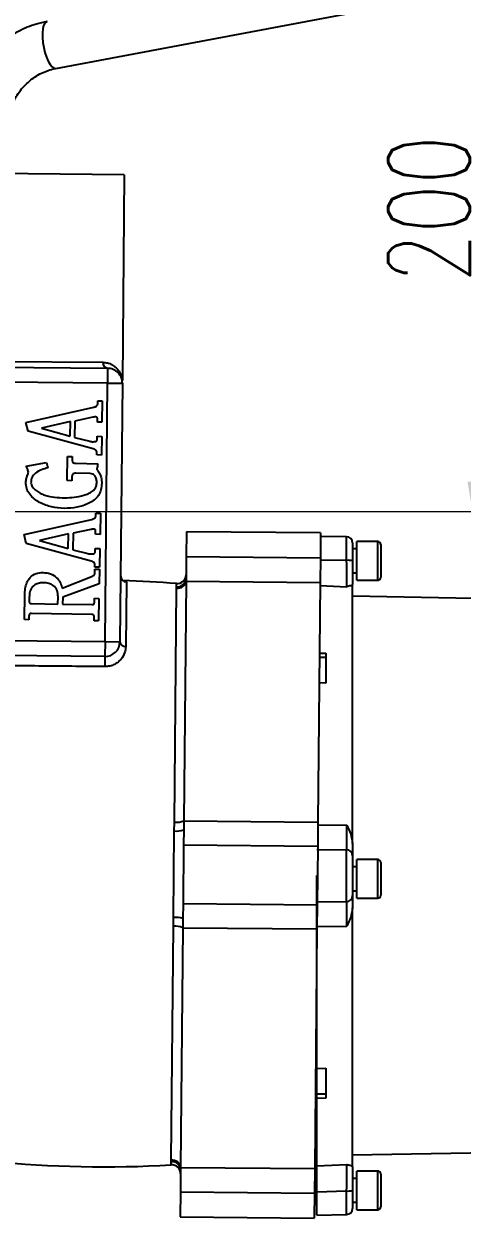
# Model space of a CAD drawing. Header units: millimetres. Extents: x 1561 to 4606, y 513 to 2666.
# Drawn here: x 2931 to 3078.1, y 861.1 to 1261.9 of the extents above; entities that cross this region are included whole.
import ezdxf

# ---------------------------------------------------------------- set-up
doc = ezdxf.new("R2010")
doc.units = ezdxf.units.MM
doc.layers.add('AM_5', color=3, linetype='Continuous', lineweight=25)
doc.styles.add('SLDTEXTSTYLE1', font='txt.shx', dxfattribs={"width": 0.7, "bigfont": 'gbcbig.shx'})
doc.dimstyles.new('SLDDIMSTYLE12$0', dxfattribs={"dimtxt": 12, "dimasz": 10, "dimexe": 0, "dimexo": 0.0625, "dimgap": 0.875, "dimtad": 1, "dimdec": 1, "dimlfac": 1.8, "dimrnd": 1e-09, "dimzin": 12, "dimdsep": 46, "dimtxsty": 'SLDTEXTSTYLE1', "dimcen": 0.09, "dimdle": 8.16, "dimclrd": 3, "dimclre": 3, "dimadec": 0, "dimazin": 3, "dimtfac": 1, "dimtdec": 1, "dimtofl": 0, "dimtmove": 0, "dimatfit": 3, "dimfxl": 0, "dimfrac": 2, "dimtolj": 1, "dimlwd": 5, "dimlwe": 5, "dimarcsym": 0})

# ---------------------------------------------------------------- blocks, each defined once
blk = doc.blocks.new('*D58')
at = {"layer": 'AM_5', "color": 3, "lineweight": 5, "transparency": 16777216}
blk.add_line((2790.65, 1098.32), (2790.65, 1537.37), dxfattribs=at)
at = {"layer": 'AM_5', "color": 3, "linetype": 'Continuous', "lineweight": 5, "transparency": 16777216}
for p, q in [((2800.65, 1537.37), (3190.95, 1537.37)), ((3200.95, 1062.59), (3200.95, 1537.37))]:
    blk.add_line(p, q, dxfattribs=at)
at = {"layer": 'AM_5', "color": 3, "transparency": 16777216}
for points in [[(2800.65, 1539.03), (2800.65, 1535.7), (2790.65, 1537.37)], [(3190.95, 1539.03), (3190.95, 1535.7), (3200.95, 1537.37)]]:
    blk.add_solid(points, dxfattribs=at)
at = {"layer": 'Defpoints', "color": 0, "transparency": 16777216}
for p in [(3200.95, 1537.37), (2790.65, 1098.26), (3200.95, 1062.53)]:
    blk.add_point(p, dxfattribs=at)
at = {"layer": 'AM_5', "color": 0, "transparency": 16777216, "insert": (2995.8, 1551.96), "char_height": 12, "attachment_point": 5, "style": 'SLDTEXTSTYLE1'}
blk.add_mtext('\\A1;{\\H2.28571x;410}', dxfattribs=at)
blk = doc.blocks.new('*D46')
at = {"layer": 'AM_5', "color": 3, "lineweight": 5, "transparency": 16777216}
blk.add_line((3104.83, 1529.76), (3177.62, 1529.76), dxfattribs=at)
at = {"layer": 'AM_5', "color": 3, "linetype": 'Continuous', "lineweight": 5, "transparency": 16777216}
for p, q in [((3177.62, 1519.76), (3177.62, 1108.26)), ((2790.71, 1098.26), (3177.62, 1098.26))]:
    blk.add_line(p, q, dxfattribs=at)
at = {"layer": 'AM_5', "color": 3, "transparency": 16777216}
for points in [[(3175.95, 1519.76), (3179.28, 1519.76), (3177.62, 1529.76)], [(3175.95, 1108.26), (3179.28, 1108.26), (3177.62, 1098.26)]]:
    blk.add_solid(points, dxfattribs=at)
at = {"layer": 'Defpoints', "color": 0, "transparency": 16777216}
for p in [(3104.77, 1529.76), (2790.65, 1098.26), (3177.62, 1098.26)]:
    blk.add_point(p, dxfattribs=at)
at = {"layer": 'AM_5', "color": 0, "transparency": 16777216, "insert": (3163.03, 1341.4), "char_height": 12, "attachment_point": 5, "rotation": 90, "style": 'SLDTEXTSTYLE1'}
blk.add_mtext('\\A1;{\\H2.28571x;430}', dxfattribs=at)
blk = doc.blocks.new('*D47')
at = {"layer": 'AM_5', "color": 3, "lineweight": 5, "transparency": 16777216}
blk.add_line((3143.91, 1301.2), (3081.56, 1301.2), dxfattribs=at)
at = {"layer": 'AM_5', "color": 3, "linetype": 'Continuous', "lineweight": 5, "transparency": 16777216}
for p, q in [((3081.56, 1291.2), (3081.56, 1108.26)), ((2790.71, 1098.26), (3081.56, 1098.26))]:
    blk.add_line(p, q, dxfattribs=at)
at = {"layer": 'AM_5', "color": 3, "transparency": 16777216}
for points in [[(3079.89, 1291.2), (3083.23, 1291.2), (3081.56, 1301.2)], [(3079.89, 1108.26), (3083.23, 1108.26), (3081.56, 1098.26)]]:
    blk.add_solid(points, dxfattribs=at)
at = {"layer": 'Defpoints', "color": 0, "transparency": 16777216}
for p in [(3143.98, 1301.2), (2790.65, 1098.26), (3081.56, 1098.26)]:
    blk.add_point(p, dxfattribs=at)
at = {"layer": 'AM_5', "color": 0, "transparency": 16777216, "insert": (3066.97, 1199.73), "char_height": 12, "attachment_point": 5, "rotation": 90, "style": 'SLDTEXTSTYLE1'}
blk.add_mtext('\\A1;{\\H2.28571x;200}', dxfattribs=at)

msp = doc.modelspace()

# ---------------------------------------------------------------- linework, layer by layer
at = {"color": 7, "linetype": 'Continuous', "lineweight": 25}
for p, q in [((2941.756, 1246.939), (3147.402, 1285.633)), ((2964.699, 1211.228), (2920.701, 1211.635)), ((2964.699, 1211.228), (2964.06, 1142.203)), ((2921.827, 1146.622), (2959.097, 1146.277)), ((2923.345, 1148.608), (2957.499, 1148.292)), ((2959.097, 1146.277), (2959.051, 1141.277)), ((2959.051, 1141.277), (2924.072, 1141.601)), ((2958.249, 1054.562), (2959.051, 1141.277)), ((2959.051, 1141.277), (2964.051, 1141.231)), ((2964.051, 1141.231), (2963.248, 1054.515)), ((2955.766, 1134.255), (2955.787, 1135.368)), ((2955.787, 1135.368), (2957.322, 1135.343)), ((2957.322, 1135.343), (2957.203, 1128.216)), ((2931.693, 1128.11), (2954.44, 1133.229)), ((2932.436, 1125.128), (2931.693, 1128.11)), ((2946.593, 1128.389), (2936.902, 1126.141)), ((2946.515, 1123.461), (2946.593, 1128.389)), ((2948.131, 1128.573), (2948.042, 1123.067)), ((2954.13, 1129.834), (2948.131, 1128.573)), ((2955.667, 1128.241), (2955.681, 1129.151)), ((2957.203, 1128.216), (2955.667, 1128.241)), ((2954.219, 1119.195), (2932.436, 1125.128)), ((2936.902, 1126.141), (2946.515, 1123.461)), ((2948.042, 1123.067), (2953.141, 1121.773)), ((2955.57, 1122.345), (2955.591, 1123.458)), ((2955.591, 1123.458), (2957.127, 1123.433)), ((2957.127, 1123.433), (2957.02, 1117.157)), ((2931.729, 1113.426), (2938.639, 1114.679)), ((2938.639, 1114.679), (2939.072, 1112.914)), ((2945.55, 1108.578), (2945.684, 1116.695)), ((2945.684, 1116.695), (2947.219, 1116.67)), ((2947.219, 1116.67), (2947.195, 1115.274)), ((2948.402, 1114.38), (2955.834, 1114.257)), ((2955.485, 1117.182), (2955.497, 1117.952)), ((2957.02, 1117.157), (2955.485, 1117.182)), ((2953.256, 1111.006), (2948.484, 1111.082)), ((2947.085, 1108.553), (2945.55, 1108.578)), ((2947.102, 1109.747), (2947.085, 1108.553)), ((2931.058, 1090.444), (2953.805, 1095.563)), ((2955.131, 1096.589), (2955.152, 1097.702)), ((2955.152, 1097.702), (2956.688, 1097.677)), ((2956.688, 1097.677), (2956.568, 1090.55)), ((2931.801, 1087.462), (2931.058, 1090.444)), ((2945.958, 1090.723), (2936.267, 1088.475)), ((2945.881, 1085.796), (2945.958, 1090.723)), ((2947.496, 1090.907), (2947.407, 1085.402)), ((2953.496, 1092.168), (2947.496, 1090.907)), ((2955.033, 1090.575), (2955.046, 1091.485)), ((2956.568, 1090.55), (2955.033, 1090.575)), ((2985.591, 1091.436), (2985.513, 1083.064)), ((3030.589, 1091.02), (2985.591, 1091.436)), ((3030.589, 1091.02), (3030.512, 1082.648)), ((2953.584, 1081.529), (2931.801, 1087.462)), ((2936.267, 1088.475), (2945.881, 1085.796)), ((3039.334, 1089.72), (3030.578, 1089.872)), ((3039.334, 1081.825), (3039.334, 1089.72)), ((3049.78, 1088.134), (3042.78, 1088.134)), ((3042.78, 1075.134), (3042.78, 1088.134)), ((3049.78, 1075.134), (3049.78, 1088.134)), ((3050.78, 1087.134), (3050.78, 1076.134)), ((2947.407, 1085.402), (2952.506, 1084.107)), ((2954.935, 1084.679), (2954.956, 1085.792)), ((2954.956, 1085.792), (2956.492, 1085.767)), ((2956.492, 1085.767), (2956.386, 1079.491)), ((2985.513, 1083.064), (2985.447, 1075.879)), ((2985.513, 1083.064), (3030.512, 1082.648)), ((3030.512, 1082.648), (3030.435, 1074.421)), ((3042.78, 1085.634), (3041.299, 1085.634)), ((2954.81, 1077.333), (2954.835, 1078.869)), ((2954.835, 1078.869), (2956.37, 1078.844)), ((2954.85, 1079.516), (2954.863, 1080.286)), ((2956.386, 1079.491), (2954.85, 1079.516)), ((2956.37, 1078.844), (2956.288, 1073.954)), ((3030.506, 1082.045), (3039.334, 1081.825)), ((2943.827, 1072.523), (2954, 1076.549)), ((2965.386, 1074.583), (2965.186, 1052.946)), ((2985.437, 1074.837), (2984.693, 994.387)), ((2985.437, 1074.837), (3030.435, 1074.421)), ((3030.435, 1074.421), (3029.691, 993.971)), ((3041.299, 1077.634), (3042.78, 1077.634)), ((3042.78, 1075.134), (3049.78, 1075.134)), ((2931.154, 1061.916), (2931.291, 1070.343)), ((2956.288, 1073.954), (2944.019, 1069.471)), ((2981.528, 993.976), (2982.255, 1072.452)), ((2982.211, 1072.949), (2982.221, 1074.036)), ((3030.426, 1073.366), (3039.404, 1072.907)), ((2932.813, 1069.467), (2932.788, 1067.905)), ((2933.569, 1067.304), (2942.445, 1067.157)), ((2942.445, 1067.157), (2942.484, 1069.592)), ((2944.019, 1069.471), (2943.981, 1067.132)), ((2943.981, 1067.132), (2953.847, 1066.972)), ((2954.65, 1067.547), (2954.675, 1069.083)), ((2954.675, 1069.083), (2956.21, 1069.058)), ((2956.21, 1069.058), (2956.087, 1061.509)), ((3170.826, 1067.484), (3041.299, 1069.745)), ((2932.706, 1063.084), (2932.689, 1061.891)), ((2953.79, 1063.676), (2933.512, 1064.008)), ((2954.551, 1061.534), (2954.568, 1062.727)), ((2932.689, 1061.891), (2931.154, 1061.916)), ((2956.087, 1061.509), (2954.551, 1061.534)), ((2924.058, 1054.878), (2958.249, 1054.562)), ((2958.249, 1054.562), (2958.202, 1049.562)), ((2958.249, 1054.562), (2963.248, 1054.515)), ((3030.216, 1050.72), (3032.299, 1050.642)), ((2958.202, 1049.562), (2923.887, 1049.879)), ((3032.299, 1049.219), (3030.202, 1049.219)), ((3032.299, 1040.647), (3030.124, 1040.728)), ((2984.693, 994.387), (3029.691, 993.971)), ((3029.691, 993.971), (3029.616, 985.894)), ((2981.184, 961.975), (2981.453, 991.008)), ((2984.617, 991.344), (2984.665, 991.423)), ((2984.665, 991.423), (2984.618, 986.311)), ((3029.682, 993.028), (3039.404, 992.913)), ((2984.618, 986.311), (2984.436, 966.612)), ((2984.618, 986.311), (3029.616, 985.894)), ((3029.299, 984.83), (3039.334, 984.681)), ((3029.616, 985.894), (3029.434, 966.196)), ((3039.334, 967.328), (3039.334, 984.681)), ((3042.78, 978.931), (3041.299, 978.931)), ((3049.78, 981.431), (3042.78, 981.431)), ((3042.78, 968.431), (3042.78, 981.431)), ((3049.78, 968.431), (3049.78, 981.431)), ((3050.78, 980.431), (3050.78, 969.431)), ((3041.299, 970.931), (3042.78, 970.931)), ((2984.436, 966.612), (2984.388, 961.5)), ((2984.436, 966.612), (3029.434, 966.196)), ((3029.299, 967.179), (3039.334, 967.328)), ((3029.434, 966.196), (3029.359, 958.119)), ((3042.78, 968.431), (3049.78, 968.431)), ((2980.478, 880.53), (2981.205, 959.005)), ((2984.361, 958.536), (2983.616, 878.086)), ((2984.341, 961.579), (2984.388, 961.5)), ((2984.361, 958.536), (3029.359, 958.119)), ((3029.359, 958.119), (3028.614, 877.669)), ((3029.299, 958.976), (3039.404, 959.096)), ((3029.136, 933.994), (3029.299, 933.961)), ((3029.299, 936.954), (3029.163, 936.983)), ((3029.299, 911.25), (3032.299, 911.362)), ((3029.299, 902.79), (3032.299, 902.79)), ((3029.299, 901.255), (3029.299, 902.79)), ((3032.299, 901.367), (3029.299, 901.255)), ((3028.653, 881.866), (3029.299, 881.85)), ((3041.299, 882.264), (3170.826, 884.525)), ((2980.416, 878.947), (2980.426, 880.033)), ((2983.616, 878.086), (3028.614, 877.669)), ((3029.299, 878.585), (3039.404, 879.101)), ((2983.607, 877.044), (2983.54, 869.859)), ((3028.614, 877.669), (3028.538, 869.442)), ((3029.299, 874.375), (3028.584, 874.375)), ((3042.78, 874.375), (3041.299, 874.375)), ((3049.78, 876.875), (3042.78, 876.875)), ((3042.78, 870.375), (3042.78, 876.875)), ((3049.78, 870.375), (3049.78, 876.875)), ((3050.78, 875.875), (3050.78, 870.375)), ((2983.54, 869.859), (2983.463, 861.486)), ((2983.54, 869.859), (3028.538, 869.442)), ((3029.299, 869.934), (3039.334, 870.184)), ((3039.334, 862.289), (3039.334, 870.184)), ((3042.78, 863.875), (3042.78, 870.375)), ((3049.78, 863.875), (3049.78, 870.375)), ((3050.78, 870.375), (3050.78, 864.875)), ((3028.538, 869.442), (3028.461, 861.07)), ((3028.51, 866.375), (3029.299, 866.375)), ((3041.299, 866.375), (3042.78, 866.375)), ((3029.299, 862.114), (3039.334, 862.289)), ((3042.78, 863.875), (3049.78, 863.875)), ((2983.463, 861.486), (3028.461, 861.07))]:
    msp.add_line(p, q, dxfattribs=at)
at = {"color": 7, "linetype": 'Continuous', "lineweight": 25, "flags": 128}
msp.add_lwpolyline([(2938.798, 1262.663), (2938.541, 1262.576), (2938.034, 1262.12), (2937.633, 1261.322), (2937.355, 1260.219), (2937.214, 1258.863), (2937.216, 1257.317), (2937.361, 1255.653), (2937.642, 1253.95), (2938.047, 1252.286), (2938.556, 1250.74), (2939.146, 1249.383), (2939.788, 1248.28), (2940.453, 1247.482), (2941.11, 1247.027), (2941.728, 1246.934), (2941.756, 1246.939)], dxfattribs=at)
at = {"color": 7, "linetype": 'Continuous', "lineweight": 25}
for centre, radius, start, end in [((2959.329, 1148.101), 1.839, 174.06389, 262.77702), ((2959.051, 1141.277), 5, 359.46975, 89.46975), ((3039.299, 1087.72), 2, 0, 89), ((3049.78, 1087.134), 1, 0, 90), ((3039.815, 1076.496), 5.35, 73.8962, 95.15834), ((2965.448, 1076.578), 1.996, 179.58251, 268.20441), ((2952.987, 704.121), 371.068, 85.48139, 88.26805), ((2982.461, 1075.925), 2.986, 265.19411, 359.11726), ((2982.457, 1077.026), 3, 265.48139, 359.46975), ((2982.506, 1075.432), 2.991, 265.17255, 348.53459), ((3049.78, 1076.134), 1, 270, 0), ((2958.249, 1054.562), 5, 269.46975, 359.46975), ((2965.04, 1054.747), 1.807, 187.36353, 274.61362), ((3080.402, 1046.338), 122.243, 178.48867, 180.0874), ((2982.253, 1000.785), 6.848, 263.92272, 290.86986), ((2982.266, 998.402), 7.439, 263.72539, 288.42263), ((3039.304, 982.686), 1.995, 0.12484, 89.13021), ((3049.78, 980.431), 1, 0, 90), ((3039.304, 969.323), 1.995, 270.86979, 359.87516), ((3049.78, 969.431), 1, 270, 0), ((2981.86, 954.566), 7.439, 70.517, 95.21406), ((2981.804, 952.184), 6.848, 68.06964, 95.01678), ((2958.033, 1249.339), 371.068, 254.81724, 273.45811), ((2980.597, 875.952), 3, 359.46975, 93.45811), ((2980.621, 877.053), 2.986, 359.82225, 93.74539), ((2980.675, 877.545), 2.991, 10.40491, 93.76695), ((3049.78, 875.875), 1, 0, 90), ((3039.815, 875.512), 5.35, 264.84166, 286.1038), ((3039.299, 864.289), 2, 271, 0), ((3049.78, 864.875), 1, 270, 0)]:
    msp.add_arc(centre, radius, start, end, dxfattribs=at)
for points, knots in [([(2938.798, 1262.663), (2938.152, 1262.53), (2936.429, 1262.176), (2933.684, 1261.342), (2930.611, 1260.098), (2927.658, 1258.56), (2924.852, 1256.746), (2922.208, 1254.675), (2919.775, 1252.342), (2918.074, 1250.494), (2917.266, 1249.37), (2917.119, 1249.167)], [0, 0, 0, 0, 0.07644841, 0.20395917, 0.3315336, 0.45922047, 0.58705266, 0.71505474, 0.84324251, 0.97162313, 1, 1, 1, 1]), ([(2925.045, 1225.257), (2925.051, 1225.662), (2925.071, 1226.934), (2925.304, 1229.067), (2925.853, 1231.605), (2926.675, 1234.053), (2927.753, 1236.375), (2929.073, 1238.54), (2930.615, 1240.519), (2932.359, 1242.286), (2934.281, 1243.817), (2936.356, 1245.092), (2938.558, 1246.089), (2940.38, 1246.659), (2941.458, 1246.878), (2941.756, 1246.939)], [0, 0, 0, 0, 0.0388685, 0.122312, 0.205783, 0.2892937, 0.372903, 0.4566768, 0.540689, 0.6250196, 0.7097504, 0.7949563, 0.8806914, 0.9669723, 1, 1, 1, 1]), ([(2957.499, 1148.292), (2958.03, 1148.247), (2959.109, 1148.155), (2960.504, 1147.571), (2961.53, 1146.868), (2962.245, 1146.176), (2962.723, 1145.599), (2963.079, 1145.059), (2963.34, 1144.582), (2963.523, 1144.192), (2963.723, 1143.687), (2963.92, 1143.076), (2964.016, 1142.473), (2964.06, 1142.203)], [0, 0, 0, 0, 0.1628704, 0.3314217, 0.4993427, 0.5864084, 0.6692955, 0.7482557, 0.7935025, 0.8354185, 0.8741145, 0.9437361, 1, 1, 1, 1]), ([(2954.44, 1133.229), (2954.758, 1133.328), (2955.202, 1133.465), (2955.669, 1133.869), (2955.734, 1134.126), (2955.766, 1134.255)], [0, 0, 0, 0, 0.5601282, 0.7808039, 1, 1, 1, 1]), ([(2955.041, 1129.954), (2954.869, 1129.95), (2954.56, 1129.943), (2954.262, 1129.867), (2954.13, 1129.834)], [0, 0, 0, 0, 0.55976568, 1, 1, 1, 1]), ([(2955.681, 1129.151), (2955.681, 1129.278), (2955.68, 1129.456), (2955.631, 1129.678), (2955.536, 1129.849), (2955.303, 1129.927), (2955.129, 1129.945), (2955.041, 1129.954)], [0, 0, 0, 0, 0.3139199, 0.4380097, 0.5609066, 0.7790995, 1, 1, 1, 1]), ([(2954.199, 1121.635), (2954.492, 1121.642), (2954.858, 1121.65), (2955.273, 1121.794), (2955.452, 1121.926), (2955.559, 1122.125), (2955.566, 1122.272), (2955.57, 1122.345)], [0, 0, 0, 0, 0.4997087, 0.6253075, 0.74988, 0.8749065, 1, 1, 1, 1]), ([(2953.141, 1121.773), (2953.336, 1121.732), (2953.686, 1121.658), (2954.042, 1121.642), (2954.199, 1121.635)], [0, 0, 0, 0, 0.5600892, 1, 1, 1, 1]), ([(2955.497, 1117.952), (2955.48, 1118.138), (2955.444, 1118.509), (2954.98, 1119.035), (2954.508, 1119.134), (2954.219, 1119.195)], [0, 0, 0, 0, 0.2801792, 0.5598482, 1, 1, 1, 1]), ([(2947.195, 1115.274), (2947.222, 1115.116), (2947.276, 1114.8), (2947.743, 1114.418), (2948.152, 1114.394), (2948.402, 1114.38)], [0, 0, 0, 0, 0.2792798, 0.559615, 1, 1, 1, 1]), ([(2955.834, 1114.257), (2955.78, 1113.944), (2955.685, 1113.385), (2955.569, 1112.829), (2955.519, 1112.585)], [0, 0, 0, 0, 0.5605094, 1, 1, 1, 1]), ([(2931.642, 1108.011), (2931.682, 1108.437), (2931.753, 1109.197), (2932.017, 1109.913), (2932.133, 1110.228)], [0, 0, 0, 0, 0.559723, 1, 1, 1, 1]), ([(2932.545, 1111.401), (2932.432, 1111.793), (2932.229, 1112.496), (2931.882, 1113.141), (2931.729, 1113.426)], [0, 0, 0, 0, 0.5573748, 1, 1, 1, 1]), ([(2932.133, 1110.228), (2932.22, 1110.443), (2932.374, 1110.829), (2932.493, 1111.226), (2932.545, 1111.401)], [0, 0, 0, 0, 0.5601683, 1, 1, 1, 1]), ([(2939.072, 1112.914), (2938.342, 1112.691), (2936.883, 1112.245), (2934.972, 1111.292), (2933.578, 1109.79), (2933.407, 1108.587), (2933.322, 1107.985)], [0, 0, 0, 0, 0.2810763, 0.5615149, 0.7809411, 1, 1, 1, 1]), ([(2948.484, 1111.082), (2948.276, 1111.076), (2947.863, 1111.062), (2947.341, 1110.739), (2947.129, 1110.233), (2947.111, 1109.909), (2947.102, 1109.747)], [0, 0, 0, 0, 0.280911, 0.5582699, 0.7787555, 1, 1, 1, 1]), ([(2955.463, 1107.764), (2955.454, 1108.173), (2955.434, 1108.988), (2955.02, 1110.08), (2954.205, 1110.807), (2953.573, 1110.94), (2953.256, 1111.006)], [0, 0, 0, 0, 0.2808751, 0.5605628, 0.7799317, 1, 1, 1, 1]), ([(2955.519, 1112.585), (2955.525, 1112.462), (2955.535, 1112.24), (2955.687, 1112.081), (2955.754, 1112.01)], [0, 0, 0, 0, 0.5575041, 1, 1, 1, 1]), ([(2955.754, 1112.01), (2956.013, 1111.651), (2956.53, 1110.933), (2957.063, 1109.426), (2957.112, 1108.289), (2957.142, 1107.593)], [0, 0, 0, 0, 0.2802018, 0.5601492, 1, 1, 1, 1]), ([(2944.602, 1099.233), (2943.161, 1099.33), (2940.282, 1099.523), (2936.873, 1100.842), (2934.446, 1102.4), (2932.889, 1103.912), (2931.8, 1105.843), (2931.695, 1107.289), (2931.642, 1108.011)], [0, 0, 0, 0, 0.250198, 0.5000902, 0.6252933, 0.7503338, 0.8751628, 1, 1, 1, 1]), ([(2933.322, 1107.985), (2933.461, 1107.439), (2933.741, 1106.338), (2935.081, 1105.239), (2936.454, 1104.296), (2938.547, 1103.461), (2941.309, 1102.941), (2943.544, 1102.855), (2944.661, 1102.813)], [0, 0, 0, 0, 0.1232326, 0.2482824, 0.3735693, 0.4988535, 0.7492999, 1, 1, 1, 1]), ([(2957.142, 1107.593), (2957.09, 1106.89), (2956.986, 1105.484), (2956.099, 1103.526), (2954.641, 1101.961), (2952.183, 1100.573), (2948.822, 1099.416), (2946.009, 1099.294), (2944.602, 1099.233)], [0, 0, 0, 0, 0.1250629, 0.2499226, 0.3747956, 0.499904, 0.7499191, 1, 1, 1, 1]), ([(2944.661, 1102.813), (2945.744, 1102.836), (2947.908, 1102.883), (2950.562, 1103.458), (2952.616, 1104.147), (2954.039, 1104.92), (2955.222, 1106.135), (2955.383, 1107.222), (2955.463, 1107.764)], [0, 0, 0, 0, 0.2504412, 0.5008397, 0.6261308, 0.7511804, 0.8757098, 1, 1, 1, 1]), ([(2953.805, 1095.563), (2954.124, 1095.662), (2954.567, 1095.799), (2955.034, 1096.203), (2955.099, 1096.461), (2955.131, 1096.589)], [0, 0, 0, 0, 0.5601282, 0.7808039, 1, 1, 1, 1]), ([(2954.406, 1092.288), (2954.234, 1092.284), (2953.926, 1092.277), (2953.627, 1092.201), (2953.496, 1092.168)], [0, 0, 0, 0, 0.5597657, 1, 1, 1, 1]), ([(2955.046, 1091.485), (2955.046, 1091.612), (2955.045, 1091.79), (2954.996, 1092.012), (2954.901, 1092.184), (2954.669, 1092.261), (2954.494, 1092.279), (2954.406, 1092.288)], [0, 0, 0, 0, 0.31391986, 0.43800974, 0.56090663, 0.77909947, 1, 1, 1, 1]), ([(3041.299, 1087.72), (3041.299, 1087.637), (3041.299, 1087.465), (3041.299, 1086.082), (3041.299, 1084.053), (3041.299, 1082.423), (3041.299, 1081.637)], [0, 0, 0, 0, 0.2412869, 0.5, 0.7587131, 1, 1, 1, 1]), ([(2952.506, 1084.107), (2952.702, 1084.066), (2953.051, 1083.992), (2953.407, 1083.976), (2953.564, 1083.969)], [0, 0, 0, 0, 0.5600892, 1, 1, 1, 1]), ([(2953.564, 1083.969), (2953.857, 1083.976), (2954.224, 1083.984), (2954.638, 1084.128), (2954.817, 1084.26), (2954.925, 1084.46), (2954.932, 1084.606), (2954.935, 1084.679)], [0, 0, 0, 0, 0.4997087, 0.6253075, 0.74988, 0.8749065, 1, 1, 1, 1]), ([(2954.863, 1080.286), (2954.845, 1080.472), (2954.809, 1080.844), (2954.345, 1081.37), (2953.873, 1081.468), (2953.584, 1081.529)], [0, 0, 0, 0, 0.2801792, 0.5598482, 1, 1, 1, 1]), ([(3039.404, 1072.907), (3039.403, 1073.182), (3039.402, 1073.553), (3039.397, 1074.508), (3039.393, 1075.186), (3039.387, 1076.001), (3039.377, 1077.02), (3039.365, 1078.331), (3039.351, 1079.961), (3039.34, 1081.184), (3039.334, 1081.825)], [0, 0, 0, 0, 0.2442906, 0.329037, 0.4144904, 0.500125, 0.5979935, 0.7157718, 0.8510735, 1, 1, 1, 1]), ([(3041.299, 1081.637), (3041.299, 1080.877), (3041.299, 1079.362), (3041.299, 1077.233), (3041.299, 1075.277), (3041.299, 1074.212), (3041.299, 1073.678)], [0, 0, 0, 0, 0.2507669, 0.5000113, 0.749245, 1, 1, 1, 1]), ([(2931.291, 1070.343), (2931.324, 1071.021), (2931.392, 1072.377), (2931.94, 1074.354), (2933.057, 1076.221), (2935.015, 1077.583), (2936.622, 1077.684), (2937.427, 1077.735)], [0, 0, 0, 0, 0.187363, 0.3745086, 0.5612143, 0.7801737, 1, 1, 1, 1]), ([(2937.652, 1074.292), (2937.164, 1074.277), (2936.189, 1074.246), (2934.782, 1073.765), (2933.568, 1072.744), (2932.918, 1071.186), (2932.848, 1070.041), (2932.813, 1069.467)], [0, 0, 0, 0, 0.1870992, 0.3738744, 0.5601486, 0.7795676, 1, 1, 1, 1]), ([(2937.427, 1077.735), (2938.274, 1077.665), (2939.963, 1077.527), (2941.937, 1076.143), (2943.309, 1074.443), (2943.655, 1073.162), (2943.827, 1072.523)], [0, 0, 0, 0, 0.2803422, 0.5595546, 0.7801923, 1, 1, 1, 1]), ([(2942.484, 1069.592), (2942.428, 1070.31), (2942.316, 1071.742), (2941.067, 1073.445), (2939.337, 1074.186), (2938.215, 1074.257), (2937.652, 1074.292)], [0, 0, 0, 0, 0.27997044, 0.55873638, 0.77892779, 1, 1, 1, 1]), ([(2954, 1076.549), (2954.206, 1076.639), (2954.492, 1076.763), (2954.766, 1077.071), (2954.795, 1077.246), (2954.81, 1077.333)], [0, 0, 0, 0, 0.5604742, 0.7797483, 1, 1, 1, 1]), ([(2964.543, 1074.834), (2964.699, 1074.817), (2965.286, 1074.751), (2965.343, 1074.654), (2965.386, 1074.583)], [0, 0, 0, 0, 0.2647653, 1, 1, 1, 1]), ([(2985.447, 1075.879), (2985.446, 1075.761), (2985.443, 1075.465), (2985.44, 1075.093), (2985.438, 1074.923), (2985.437, 1074.837)], [0, 0, 0, 0, 0.2461834, 0.6204204, 1, 1, 1, 1]), ([(2982.255, 1072.452), (2982.247, 1072.551), (2982.234, 1072.728), (2982.218, 1072.882), (2982.211, 1072.949)], [0, 0, 0, 0, 0.55999703, 1, 1, 1, 1]), ([(3041.299, 1073.678), (3041.154, 1073.558), (3040.861, 1073.317), (3039.891, 1073.044), (3039.404, 1072.907)], [0, 0, 0, 0, 0.4975573, 1, 1, 1, 1]), ([(2932.788, 1067.905), (2932.793, 1067.834), (2932.802, 1067.693), (2932.895, 1067.494), (2933.157, 1067.314), (2933.399, 1067.308), (2933.569, 1067.304)], [0, 0, 0, 0, 0.187228, 0.3744391, 0.5604304, 1, 1, 1, 1]), ([(2953.847, 1066.972), (2953.953, 1066.971), (2954.163, 1066.971), (2954.462, 1067.057), (2954.623, 1067.297), (2954.641, 1067.464), (2954.65, 1067.547)], [0, 0, 0, 0, 0.2813469, 0.5592114, 0.7791941, 1, 1, 1, 1]), ([(2933.512, 1064.008), (2933.423, 1064.003), (2933.246, 1063.992), (2932.977, 1063.924), (2932.719, 1063.606), (2932.711, 1063.3), (2932.706, 1063.084)], [0, 0, 0, 0, 0.1871087, 0.3762615, 0.5609695, 1, 1, 1, 1]), ([(2954.568, 1062.727), (2954.567, 1062.86), (2954.565, 1063.124), (2954.44, 1063.508), (2954.105, 1063.658), (2953.895, 1063.67), (2953.79, 1063.676)], [0, 0, 0, 0, 0.2809541, 0.5584494, 0.7790389, 1, 1, 1, 1]), ([(2965.186, 1052.946), (2965.113, 1052.217), (2964.969, 1050.76), (2963.953, 1048.949), (2962.667, 1047.664), (2961.413, 1046.853), (2959.884, 1046.26), (2958.734, 1046.187), (2958.16, 1046.151)], [0, 0, 0, 0, 0.2498042, 0.4989794, 0.6243932, 0.7496271, 0.8750278, 1, 1, 1, 1]), ([(2958.16, 1046.151), (2954.468, 1046.185), (2947.093, 1046.253), (2936.067, 1046.351), (2928.761, 1046.413), (2925.119, 1046.443)], [0, 0, 0, 0, 0.3344331, 0.6681512, 1, 1, 1, 1]), ([(2981.453, 991.008), (2981.469, 991.563), (2981.498, 992.554), (2981.519, 993.542), (2981.528, 993.976)], [0, 0, 0, 0, 0.5599962, 1, 1, 1, 1]), ([(2984.693, 994.387), (2984.688, 993.881), (2984.681, 993.115), (2984.672, 992.135), (2984.668, 991.661), (2984.665, 991.423)], [0, 0, 0, 0, 0.4935547, 0.7459691, 1, 1, 1, 1]), ([(3039.334, 984.681), (3039.34, 984.778), (3039.351, 984.962), (3039.363, 985.564), (3039.374, 986.179), (3039.381, 986.721), (3039.393, 987.816), (3039.402, 989.775), (3039.403, 991.882), (3039.404, 992.913)], [0, 0, 0, 0, 0.1490594, 0.2844868, 0.3652537, 0.4374076, 0.5004523, 0.7554677, 1, 1, 1, 1]), ([(3039.404, 992.913), (3039.891, 991.942), (3040.861, 990.008), (3041.154, 987.862), (3041.299, 986.794)], [0, 0, 0, 0, 0.50244267, 1, 1, 1, 1]), ([(3041.299, 986.794), (3041.299, 986.241), (3041.299, 985.14), (3041.299, 983.92), (3041.299, 983.034), (3041.299, 982.805), (3041.299, 982.69)], [0, 0, 0, 0, 0.250755, 0.4999887, 0.7492331, 1, 1, 1, 1]), ([(3041.299, 982.69), (3041.299, 982.532), (3041.299, 982.205), (3041.299, 980.624), (3041.299, 978.455), (3041.299, 976.802), (3041.299, 976.004)], [0, 0, 0, 0, 0.2412869, 0.5, 0.7587131, 1, 1, 1, 1]), ([(3041.299, 976.004), (3041.299, 975.207), (3041.299, 973.553), (3041.299, 971.385), (3041.299, 969.803), (3041.299, 969.476), (3041.299, 969.319)], [0, 0, 0, 0, 0.2412869, 0.5, 0.7587131, 1, 1, 1, 1]), ([(3029.299, 958.976), (3029.299, 960.009), (3029.299, 962.07), (3029.299, 964.615), (3029.299, 966.496), (3029.299, 966.951), (3029.299, 967.179)], [0, 0, 0, 0, 0.2500466, 0.4994486, 0.7493959, 1, 1, 1, 1]), ([(3039.404, 959.096), (3039.403, 960.13), (3039.402, 961.523), (3039.397, 963.057), (3039.393, 963.937), (3039.387, 964.776), (3039.377, 965.602), (3039.365, 966.385), (3039.351, 967.047), (3039.34, 967.231), (3039.334, 967.328)], [0, 0, 0, 0, 0.2442906, 0.329037, 0.4144904, 0.500125, 0.5979935, 0.7157718, 0.8510735, 1, 1, 1, 1]), ([(3041.299, 969.319), (3041.299, 969.204), (3041.299, 968.975), (3041.299, 968.089), (3041.299, 966.869), (3041.299, 965.767), (3041.299, 965.215)], [0, 0, 0, 0, 0.2507669, 0.5000113, 0.749245, 1, 1, 1, 1]), ([(2981.205, 959.005), (2981.201, 959.558), (2981.196, 960.546), (2981.188, 961.538), (2981.184, 961.975)], [0, 0, 0, 0, 0.559997, 1, 1, 1, 1]), ([(3041.299, 965.215), (3041.154, 964.147), (3040.861, 962), (3039.891, 960.067), (3039.404, 959.096)], [0, 0, 0, 0, 0.4975573, 1, 1, 1, 1]), ([(2984.388, 961.5), (2984.386, 961.269), (2984.381, 960.688), (2984.372, 959.7), (2984.365, 958.926), (2984.361, 958.536)], [0, 0, 0, 0, 0.2461834, 0.6204204, 1, 1, 1, 1]), ([(3029.299, 902.79), (3029.299, 904.358), (3029.299, 906.923), (3029.299, 909.787), (3029.299, 910.9)], [0, 0, 0, 0, 0.6111951, 1, 1, 1, 1]), ([(2980.426, 880.033), (2980.438, 880.119), (2980.459, 880.274), (2980.473, 880.452), (2980.478, 880.53)], [0, 0, 0, 0, 0.5599962, 1, 1, 1, 1]), ([(2983.616, 878.086), (2983.615, 877.97), (2983.614, 877.795), (2983.61, 877.407), (2983.608, 877.165), (2983.607, 877.044)], [0, 0, 0, 0, 0.49355474, 0.74596906, 1, 1, 1, 1]), ([(3029.299, 869.934), (3029.299, 870.979), (3029.299, 873.068), (3029.299, 875.716), (3029.299, 877.738), (3029.299, 878.302), (3029.299, 878.585)], [0, 0, 0, 0, 0.2500652, 0.4994456, 0.7493864, 1, 1, 1, 1]), ([(3039.334, 870.184), (3039.34, 870.825), (3039.351, 872.048), (3039.363, 873.527), (3039.374, 874.616), (3039.381, 875.382), (3039.393, 876.67), (3039.402, 878.25), (3039.403, 878.822), (3039.404, 879.101)], [0, 0, 0, 0, 0.1490594, 0.2844868, 0.3652537, 0.4374076, 0.5004523, 0.7554677, 1, 1, 1, 1]), ([(3039.404, 879.101), (3039.891, 878.965), (3040.861, 878.692), (3041.154, 878.451), (3041.299, 878.331)], [0, 0, 0, 0, 0.5024427, 1, 1, 1, 1]), ([(3041.299, 878.331), (3041.299, 877.797), (3041.299, 876.732), (3041.299, 874.775), (3041.299, 872.647), (3041.299, 871.132), (3041.299, 870.372)], [0, 0, 0, 0, 0.250755, 0.4999887, 0.7492331, 1, 1, 1, 1]), ([(3041.299, 870.372), (3041.299, 869.586), (3041.299, 867.956), (3041.299, 865.927), (3041.299, 864.544), (3041.299, 864.372), (3041.299, 864.289)], [0, 0, 0, 0, 0.2412869, 0.5, 0.7587131, 1, 1, 1, 1])]:
    msp.add_open_spline(points, degree=3, knots=knots, dxfattribs=at)
for points in [[(3041.299, 986.794), (3041.299, 990.445), (3041.299, 997.749), (3041.299, 1008.392), (3041.299, 1018.635), (3041.299, 1028.336), (3041.299, 1037.375), (3041.299, 1045.637), (3041.299, 1053.018), (3041.299, 1059.423), (3041.299, 1064.778), (3041.299, 1068.986), (3041.299, 1072.106), (3041.299, 1073.154), (3041.299, 1073.678)], [(3032.299, 1050.642), (3032.299, 1049.066), (3032.299, 1045.913), (3032.299, 1042.402), (3032.299, 1040.647)], [(3029.299, 967.179), (3029.299, 967.421), (3029.299, 967.905), (3029.299, 969.992), (3029.299, 972.778), (3029.299, 974.929), (3029.299, 976.004)], [(3041.299, 878.331), (3041.299, 878.855), (3041.299, 879.903), (3041.299, 883.023), (3041.299, 887.231), (3041.299, 892.586), (3041.299, 898.991), (3041.299, 906.372), (3041.299, 914.634), (3041.299, 923.673), (3041.299, 933.374), (3041.299, 943.617), (3041.299, 954.26), (3041.299, 961.563), (3041.299, 965.215)], [(3029.299, 911.25), (3029.299, 913.547), (3029.299, 918.14), (3029.299, 925.641), (3029.299, 933.512), (3029.299, 941.741), (3029.299, 950.235), (3029.299, 956.063), (3029.299, 958.976)], [(3032.299, 911.362), (3032.299, 909.606), (3032.299, 906.096), (3032.299, 902.943), (3032.299, 901.367)], [(3029.299, 878.585), (3029.299, 879.173), (3029.299, 880.348), (3029.299, 883.101), (3029.299, 886.548), (3029.299, 890.749), (3029.299, 895.594), (3029.299, 899.368), (3029.299, 901.255)], [(3029.299, 862.114), (3029.299, 862.227), (3029.299, 862.455), (3029.299, 864.219), (3029.299, 866.772), (3029.299, 868.88), (3029.299, 869.934)]]:
    msp.add_open_spline(points, degree=3, dxfattribs=at)

# ---------------------------------------------------------------- dimensions: what is measured, and where the dimension line sits
at = {"layer": 'AM_5'}
dim = msp.add_linear_dim(base=(3200.949, 1537.367), p1=(2790.646, 1098.261), p2=(3200.949, 1062.529), text='{\\H2.28571x;410}', dimstyle='SLDDIMSTYLE12$0', override={"dimlfac": 1}, dxfattribs=at)
dim.commit()
dim.dimension.update_dxf_attribs({"geometry": '*D58', "text_midpoint": (2995.797, 1537.367), "dimtype": 160})
for base, p1, text, picture, middle in [((3177.615, 1098.261), (3104.771, 1529.761), '{\\H2.28571x;430}', '*D46', (3177.615, 1341.405)), ((3081.559, 1098.261), (3143.977, 1301.204), '{\\H2.28571x;200}', '*D47', (3081.559, 1199.733))]:
    dim = msp.add_linear_dim(base=base, p1=p1, p2=(2790.646, 1098.261), angle=90, text=text, dimstyle='SLDDIMSTYLE12$0', override={"dimlfac": 1}, dxfattribs=at)
    dim.commit()
    dim.dimension.update_dxf_attribs({"geometry": picture, "text_midpoint": middle, "dimtype": 160})

doc.saveas('drawing.dxf')
